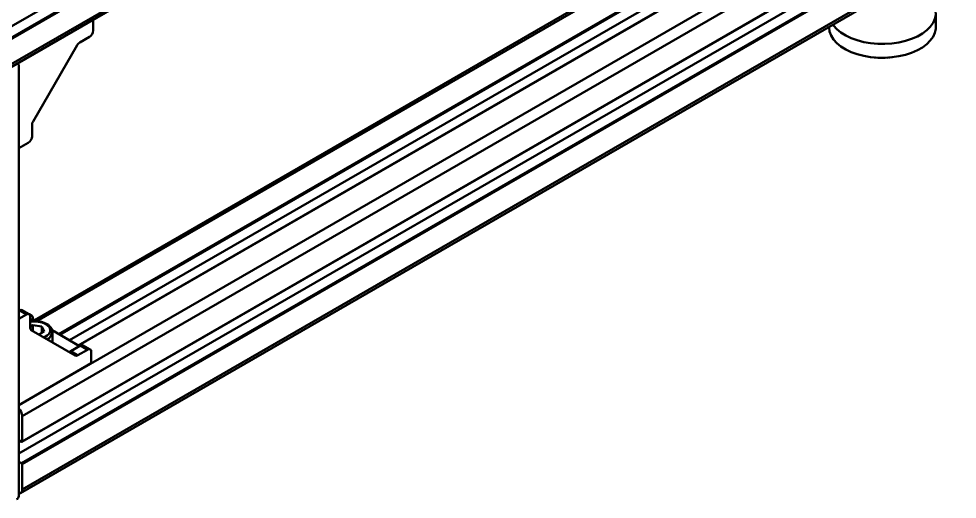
# Model space of a CAD drawing. Header units: millimetres. Extents: x 32504 to 36677, y 41990 to 42879.
# Drawn here: x 36526.6 to 36597.6, y 42625.3 to 42661.6 of the extents above; entities that cross this region are included whole.
import ezdxf

# ---------------------------------------------------------------- set-up
doc = ezdxf.new("R2010")
doc.units = ezdxf.units.MM
doc.layers.add('Net_dam', color=7, linetype='Continuous', lineweight=50)

msp = doc.modelspace()

# ---------------------------------------------------------------- linework, layer by layer
at = {"layer": 'Net_dam'}
for p, q in [((36596.8218, 42701.9145), (36520.4543, 42657.8285)), ((36597.5572, 42701.49), (36521.1897, 42657.4039)), ((36597.5996, 42701.4165), (36521.2321, 42657.3304)), ((36597.5996, 42699.5058), (36521.2321, 42655.4197)), ((36521.1078, 42655.145), (36597.4753, 42699.2311)), ((36591.5185, 42669.8658), (36526.6404, 42632.4125)), ((36591.9428, 42669.131), (36526.889, 42631.5762)), ((36580.9119, 42669.4972), (36527.8164, 42638.8459)), ((36581.0533, 42669.376), (36528.0105, 42638.755)), ((36582.708, 42668.4208), (36529.6468, 42637.7892)), ((36582.7928, 42668.3718), (36529.7316, 42637.7402)), ((36583.5283, 42667.9472), (36530.4672, 42637.3156)), ((36584.1895, 42667.5655), (36531.1283, 42636.934)), ((36526.8765, 42629.638), (36591.9304, 42667.1928)), ((36591.9428, 42667.2203), (36526.889, 42629.6655)), ((36584.207, 42667.5554), (36531.1459, 42636.9238)), ((36591.165, 42665.9872), (36526.6404, 42628.738)), ((36591.9004, 42665.5627), (36526.8465, 42628.0079)), ((36591.9428, 42665.4892), (36526.889, 42627.9344)), ((36591.9428, 42663.5785), (36526.889, 42626.0237)), ((36526.7647, 42625.749), (36591.8185, 42663.3038)), ((36595.9763, 42661.0199), (36595.9763, 42662.0693)), ((36532.263, 42660.7588), (36532.263, 42661.5848)), ((36587.9093, 42661.0471), (36587.9093, 42661.0199)), ((36531.2488, 42659.8467), (36531.9801, 42660.2689)), ((36527.7213, 42653.8723), (36531.0488, 42659.6356)), ((36591.2309, 42658.7277), (36591.2455, 42658.7264)), ((36591.3759, 42658.7145), (36591.4106, 42658.7113)), ((36591.5944, 42658.6994), (36591.7758, 42658.6926)), ((36591.9607, 42658.6906), (36592.1424, 42658.6935)), ((36592.3269, 42658.7014), (36592.3848, 42658.7054)), ((36592.465, 42658.711), (36592.5074, 42658.7139)), ((36592.6897, 42658.7315), (36592.6961, 42658.7323)), ((36526.6404, 42625.5338), (36526.6404, 42658.1954)), ((36527.6385, 42652.749), (36527.6385, 42653.5936)), ((36526.6404, 42651.8462), (36527.3557, 42652.2591)), ((36526.6404, 42639.5571), (36526.6839, 42639.5822)), ((36526.6404, 42638.9448), (36527.2142, 42639.2761)), ((36526.6839, 42639.5822), (36527.2142, 42639.2761)), ((36527.4142, 42639.2959), (36526.8839, 42639.602)), ((36527.6193, 42639.1766), (36527.4261, 42639.2882)), ((36527.4971, 42639.1128), (36527.4971, 42638.2682)), ((36527.4971, 42638.7935), (36527.7021, 42638.9118)), ((36527.7021, 42638.9118), (36527.7021, 42638.9935)), ((36527.9719, 42638.7561), (36527.7021, 42638.9118)), ((36527.699, 42638.4629), (36527.4971, 42638.3463)), ((36527.5799, 42638.0851), (36530.9073, 42636.1636)), ((36527.699, 42638.4629), (36528.3704, 42638.359)), ((36527.699, 42638.0163), (36527.699, 42638.4629)), ((36528.1635, 42637.7481), (36528.5504, 42637.9714)), ((36528.3704, 42638.359), (36528.5504, 42637.9714)), ((36528.3704, 42637.8675), (36528.3704, 42638.359)), ((36531.2376, 42636.8709), (36529.1589, 42638.0709)), ((36529.1789, 42637.1617), (36529.1789, 42637.9446)), ((36531.3084, 42636.9117), (36530.577, 42636.4895)), ((36530.577, 42636.4895), (36531.1073, 42636.1834)), ((36531.1073, 42636.1834), (36531.8387, 42636.6056)), ((36531.3084, 42636.9117), (36531.8387, 42636.6056)), ((36532.0387, 42636.6254), (36531.5084, 42636.9315)), ((36532.1215, 42636.4422), (36532.1215, 42635.5767)), ((36532.1215, 42635.5767), (36526.6404, 42632.4125)), ((36526.889, 42629.6655), (36526.889, 42631.5762)), ((36526.6404, 42629.76), (36526.8465, 42629.641)), ((36526.8465, 42628.0079), (36526.6404, 42628.1269)), ((36526.889, 42626.0237), (36526.889, 42627.9344))]:
    msp.add_line(p, q, dxfattribs=at)
at = {"layer": 'Net_dam', "flags": 128}
for points in [[(36588.1933, 42661.211), (36588.248, 42661.1353), (36588.4966, 42660.8593), (36588.8067, 42660.605), (36589.1728, 42660.3767), (36589.5883, 42660.1787), (36590.0458, 42660.0144), (36590.5372, 42659.8868), (36591.0537, 42659.7981), (36591.586, 42659.7499), (36592.1247, 42659.7432), (36592.6601, 42659.7779), (36593.1828, 42659.8536), (36593.6833, 42659.9687), (36594.1527, 42660.1214), (36594.5828, 42660.3088), (36594.9657, 42660.5277), (36595.2946, 42660.774), (36595.5638, 42661.0435), (36595.7683, 42661.3313), (36595.9046, 42661.6322), (36595.9702, 42661.9409), (36595.9639, 42662.252), (36595.8858, 42662.5597)], [(36587.9093, 42661.0199), (36587.9095, 42660.9926), (36587.9518, 42660.6825), (36588.0653, 42660.3785), (36588.248, 42660.0858), (36588.4966, 42659.8099), (36588.8067, 42659.5555), (36589.1728, 42659.3273), (36589.5883, 42659.1292), (36590.0458, 42658.9649), (36590.5372, 42658.8373), (36591.0537, 42658.7486), (36591.586, 42658.7005), (36592.1247, 42658.6937), (36592.6601, 42658.7285), (36593.1828, 42658.8041), (36593.6833, 42658.9193), (36594.1527, 42659.072), (36594.5828, 42659.2594), (36594.9657, 42659.4782), (36595.2946, 42659.7246), (36595.5638, 42659.994), (36595.7683, 42660.2818), (36595.9046, 42660.5828), (36595.9702, 42660.8915), (36595.9763, 42661.0199)], [(36527.4887, 42639.1869), (36527.5275, 42639.1945), (36527.5764, 42639.1925), (36527.6193, 42639.1766), (36527.6545, 42639.1474), (36527.6806, 42639.1061), (36527.6967, 42639.0541), (36527.7021, 42638.9935)], [(36528.5314, 42637.5356), (36528.5776, 42637.5552), (36528.7797, 42637.6719), (36528.9251, 42637.8139), (36529.0049, 42637.9723), (36529.0138, 42638.1372), (36528.9515, 42638.2982), (36528.8218, 42638.4452), (36528.6328, 42638.5689), (36528.3965, 42638.6616), (36528.1276, 42638.7175), (36527.8431, 42638.733), (36527.5609, 42638.7072), (36527.4971, 42638.6953)]]:
    msp.add_lwpolyline(points, dxfattribs=at)
at = {"layer": 'Net_dam'}
for centre, radius, start, end in [((36531.6489, 42660.7868), 0.6147, 302.605478, 357.394522), ((36531.5542, 42659.3571), 0.577, 121.954672, 151.144391), ((36528.2153, 42653.5739), 0.5771, 148.856272, 178.043501), ((36527.0244, 42652.7769), 0.6147, 302.605478, 357.394522), ((36526.8011, 42639.4187), 0.2012, 65.692881, 125.617577), ((36527.3246, 42639.1407), 0.1747, 350.785963, 129.203285), ((36527.6973, 42638.2485), 0.2012, 174.379621, 234.301961), ((36528.5025, 42638.0251), 0.6817, 293.078218, 352.867108), ((36530.4592, 42636.6549), 0.2031, 247.423597, 305.46513), ((36531.4255, 42636.7482), 0.2012, 65.692881, 125.617577), ((36531.9491, 42636.4702), 0.1747, 350.785963, 129.203285), ((36530.9902, 42636.3469), 0.2012, 245.686048, 305.618173), ((36525.9623, 42631.5326), 0.9277, 2.697218, 43.030069), ((36526.8631, 42629.6613), 0.0262, 230.796715, 9.214037), ((36526.7968, 42627.9303), 0.0922, 2.605478, 57.394522), ((36526.6338, 42625.9801), 0.2589, 271.4647, 9.713744), ((36526.3402, 42625.5638), 0.3018, 294.374658, 354.305201)]:
    msp.add_arc(centre, radius, start, end, dxfattribs=at)
for centre, major_axis, ratio, start_param, end_param in [((36591.61, 42658.7243), (0.0245, 0.0211), 0.5350091, 3.4340821, 3.6645888), ((36591.7621, 42658.7186), (-0.0205, 0.0239), 0.4960564, 2.7101919, 2.958906), ((36591.975, 42658.7163), (0.0217, 0.0231), 0.5091051, 3.3456993, 3.5998242), ((36592.1273, 42658.7187), (0.0234, -0.022), 0.5254997, 5.7862008, 6.0330104)]:
    msp.add_ellipse(centre, major_axis=major_axis, ratio=ratio, start_param=start_param, end_param=end_param, dxfattribs=at)
msp.add_open_spline([(36529.1706, 42637.939), (36529.1725, 42637.9708), (36529.1781, 42638.0642), (36529.1179, 42638.2141), (36529.0033, 42638.3749), (36528.8342, 42638.5148), (36528.618, 42638.6297), (36528.3633, 42638.7125), (36528.084, 42638.76), (36527.7974, 42638.765), (36527.5966, 42638.7523), (36527.5029, 42638.728), (36527.4971, 42638.7265)], degree=3, knots=[0, 0, 0, 0, 0.0566153, 0.165754, 0.2756389, 0.3905085, 0.5098617, 0.6307317, 0.7513249, 0.8716443, 0.9920681, 1, 1, 1, 1], dxfattribs=at)

doc.saveas('drawing.dxf')
